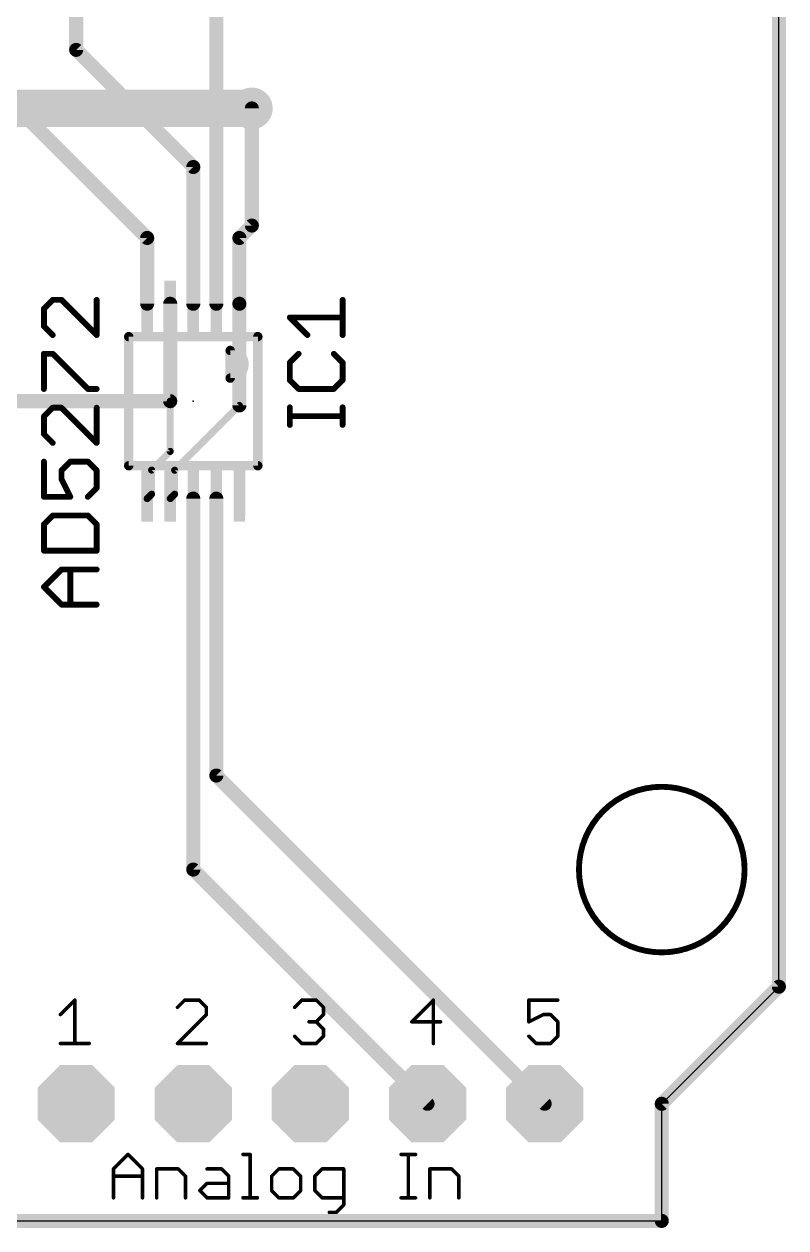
# Model space of a CAD drawing. Extents: x 3.7 to 72.5, y 3.7 to 57.3.
# Drawn here: x 56.02 to 72.54, y 3.66 to 29.77 of the extents above; entities that cross this region are included whole.
import ezdxf

# ---------------------------------------------------------------- set-up
doc = ezdxf.new("R2010")
doc.units = 0
for name, color, linetype in [('1', 14, 'CONTINUOUS'), ('16', 174, 'CONTINUOUS'), ('17', 94, 'CONTINUOUS'), ('18', 94, 'CONTINUOUS'), ('20', 178, 'CONTINUOUS'), ('21', 251, 'CONTINUOUS'), ('23', 178, 'CONTINUOUS'), ('25', 251, 'CONTINUOUS'), ('27', 251, 'CONTINUOUS'), ('51', 251, 'CONTINUOUS')]:
    doc.layers.add(name, color=color, linetype=linetype)

# ---------------------------------------------------------------- blocks, each defined once
blk = doc.blocks.new('RECT')
blk.add_solid([(-0.5, -0.5), (0.5, -0.5), (-0.5, 0.5), (0.5, 0.5)])
blk = doc.blocks.new('OCTAGONP')
at = {"const_width": 0.5}
blk.add_lwpolyline([(-0.25, -0.1036), (-0.25, 0.1036), (-0.1036, 0.25), (0.1036, 0.25), (0.25, 0.1036), (0.25, -0.1036), (0.1036, -0.25), (-0.1036, -0.25), (-0.25, -0.1036), (-0.25, 0.1036)], dxfattribs=at)
blk = doc.blocks.new('ROUNDV')
at = {"const_width": 0.5}
blk.add_lwpolyline([(0, -0.25, 1), (0, 0.25, 1), (0, -0.25)], format="xyb", dxfattribs=at)

msp = doc.modelspace()

# ---------------------------------------------------------------- linework, layer by layer
at = {"layer": '1'}
for points, const_width in [([(72.39, 41.91), (72.39, 8.89)], 0.1524), ([(57.15, 29.21), (57.15, 38.1039)], 0.3048), ([(60.19, 23.7031), (60.19, 36.0639)], 0.3048), ([(58.69, 25.13), (52.07, 31.75)], 0.3048), ([(59.69, 26.67), (57.15, 29.21)], 0.3048), ([(60.96, 25.4), (60.96, 27.94)], 0.3048), ([(59.69, 23.7031), (59.69, 26.67)], 0.3048), ([(60.69, 25.13), (60.96, 25.4)], 0.3048), ([(58.69, 23.7031), (58.69, 25.13)], 0.3048), ([(60.69, 23.7031), (60.69, 25.13)], 0.3048), ([(59.19, 23.7031), (59.19, 21.59)], 0.3048), ([(60.69, 21.497), (60.69, 23.7031)], 0.3048), ([(59.19, 21.59), (49.53, 21.59)], 0.3048), ([(59.19, 21.59), (59.19, 20.4999)], 0.1524), ([(59.2856, 20.0926), (60.69, 21.497)], 0.1524), ([(59.19, 20.4999), (58.7856, 20.0955)], 0.1524), ([(58.7856, 20.0955), (58.7856, 19.5725)], 0.1524), ([(59.2856, 19.5725), (59.2856, 20.0926)], 0.1524), ([(58.7856, 19.5725), (58.69, 19.4769)], 0.1524), ([(59.2856, 19.5725), (59.19, 19.4769)], 0.1524), ([(59.69, 11.43), (59.69, 19.4769)], 0.3048), ([(60.19, 13.47), (60.19, 19.4769)], 0.3048), ([(67.31, 6.35), (60.19, 13.47)], 0.3048), ([(64.77, 6.35), (59.69, 11.43)], 0.3048), ([(72.39, 8.89), (69.85, 6.35)], 0.1524), ([(69.85, 6.35), (69.85, 3.81)], 0.1524), ([(69.85, 3.81), (3.81, 3.81)], 0.1524)]:
    msp.add_lwpolyline(points, dxfattribs=dict(at, const_width=const_width))
for points, const_width in [([(57.2039, 29.2639, 1), (57.0961, 29.1561)], 0.1524), ([(57.0738, 29.21, 1), (57.2262, 29.21)], 0.1524), ([(61.0362, 27.94, 1), (60.8838, 27.94)], 0.1524), ([(59.7662, 26.67, 1), (59.6138, 26.67)], 0.1524), ([(59.6361, 26.6161, 1), (59.7439, 26.7239)], 0.1524), ([(60.8838, 25.4, 1), (61.0362, 25.4)], 0.1524), ([(61.0139, 25.3461, 1), (60.9061, 25.4539)], 0.1524), ([(58.7662, 25.13, 1), (58.6138, 25.13)], 0.1524), ([(58.6361, 25.0761, 1), (58.7439, 25.1839)], 0.1524), ([(60.7662, 25.13, 1), (60.6138, 25.13)], 0.1524), ([(60.6361, 25.1839, 1), (60.7439, 25.0761)], 0.1524), ([(58.6138, 23.7031, 1), (58.7662, 23.7031)], 0.1524), ([(59.2662, 23.7031, 1), (59.1138, 23.7031)], 0.1524), ([(59.6138, 23.7031, 1), (59.7662, 23.7031)], 0.1524), ([(60.1138, 23.7031, 1), (60.2662, 23.7031)], 0.1524), ([(60.7662, 23.7031, 1), (60.6138, 23.7031)], 0.1524), ([(60.6138, 23.7031, 1), (60.7662, 23.7031)], 0.1524), ([(59.19, 21.5138, 1), (59.19, 21.6662)], 0.1524), ([(59.1138, 21.59, 1), (59.2662, 21.59)], 0.1524), ([(59.2281, 21.59, 1), (59.1519, 21.59)], 0.0762), ([(60.6138, 21.497, 1), (60.7662, 21.497)], 0.1524), ([(60.7169, 21.4701, 1), (60.6631, 21.524)], 0.0762), ([(59.1519, 20.4999, 1), (59.2281, 20.4999)], 0.0762), ([(59.2169, 20.473, 1), (59.1631, 20.5269)], 0.0762), ([(58.8237, 20.0955, 1), (58.7475, 20.0955)], 0.0762), ([(58.7587, 20.1225, 1), (58.8125, 20.0686)], 0.0762), ([(59.3237, 20.0926, 1), (59.2475, 20.0926)], 0.0762), ([(59.2587, 20.1196, 1), (59.3125, 20.0657)], 0.0762), ([(58.7475, 19.5725, 1), (58.8237, 19.5725)], 0.0762), ([(58.8125, 19.5456, 1), (58.7587, 19.5994)], 0.0762), ([(59.2475, 19.5725, 1), (59.3237, 19.5725)], 0.0762), ([(59.3125, 19.5456, 1), (59.2587, 19.5994)], 0.0762), ([(59.7662, 19.4769, 1), (59.6138, 19.4769)], 0.1524), ([(60.2662, 19.4769, 1), (60.1138, 19.4769)], 0.1524), ([(58.6631, 19.5038, 1), (58.7169, 19.45)], 0.0762), ([(59.1631, 19.5038, 1), (59.2169, 19.45)], 0.0762), ([(60.2439, 13.5239, 1), (60.1361, 13.4161)], 0.1524), ([(60.1138, 13.47, 1), (60.2662, 13.47)], 0.1524), ([(59.7439, 11.4839, 1), (59.6361, 11.3761)], 0.1524), ([(59.6138, 11.43, 1), (59.7662, 11.43)], 0.1524), ([(72.3519, 8.89, 1), (72.4281, 8.89)], 0.0762), ([(72.4169, 8.8631, 1), (72.3631, 8.9169)], 0.0762), ([(64.7161, 6.2961, 1), (64.8239, 6.4039)], 0.1524), ([(67.2561, 6.2961, 1), (67.3639, 6.4039)], 0.1524), ([(69.8881, 6.35, 1), (69.8119, 6.35)], 0.0762), ([(69.8231, 6.3769, 1), (69.8769, 6.3231)], 0.0762), ([(69.8119, 3.81, 1), (69.8881, 3.81)], 0.0762), ([(69.85, 3.7719, 1), (69.85, 3.8481)], 0.0762)]:
    msp.add_lwpolyline(points, format="xyb", dxfattribs=dict(at, const_width=const_width))
at = {"layer": '16'}
for points, const_width in [([(72.39, 41.91), (72.39, 8.89)], 0.3048), ([(60.96, 27.94), (44.45, 27.94)], 0.8128), ([(72.39, 8.89), (69.85, 6.35)], 0.3048), ([(69.85, 6.35), (69.85, 3.81)], 0.3048), ([(69.85, 3.81), (3.81, 3.81)], 0.3048)]:
    msp.add_lwpolyline(points, dxfattribs=dict(at, const_width=const_width))
for points, const_width in [([(60.96, 27.7368, 1), (60.96, 28.1432)], 0.4064), ([(72.3138, 8.89, 1), (72.4662, 8.89)], 0.1524), ([(72.4439, 8.8361, 1), (72.3361, 8.9439)], 0.1524), ([(69.9262, 6.35, 1), (69.7738, 6.35)], 0.1524), ([(69.7961, 6.4039, 1), (69.9039, 6.2961)], 0.1524), ([(69.85, 3.7338, 1), (69.85, 3.8862)], 0.1524), ([(69.7738, 3.81, 1), (69.9262, 3.81)], 0.1524)]:
    msp.add_lwpolyline(points, format="xyb", dxfattribs=dict(at, const_width=const_width))
at = {"layer": '20'}
for p, q in [((72.39, 8.89), (72.39, 41.656)), ((69.85, 6.35), (72.39, 8.89)), ((69.85, 3.81), (69.85, 6.35)), ((3.81, 3.81), (69.85, 3.81))]:
    msp.add_line(p, q, dxfattribs=at)
at = {"layer": '21'}
for points, const_width in [([(58.29, 20.19), (58.29, 22.99)], 0.2032), ([(58.29, 22.99), (61.09, 22.99)], 0.2032), ([(61.09, 22.99), (61.09, 20.19)], 0.2032), ([(60.49, 22.09), (60.49, 22.69)], 0.2032), ([(61.09, 20.19), (58.29, 20.19)], 0.2032), ([(56.8071, 8.2852), (57.1206, 8.5987)], 0.0762), ([(57.1206, 8.5987), (57.1206, 7.6581)], 0.0762), ([(59.5039, 8.5987), (59.3471, 8.4419)], 0.0762), ([(59.8174, 8.5987), (59.5039, 8.5987)], 0.0762), ([(59.9742, 8.4419), (59.8174, 8.5987)], 0.0762), ([(61.8871, 8.4419), (62.0439, 8.5987)], 0.0762), ([(62.0439, 8.5987), (62.3574, 8.5987)], 0.0762), ([(62.3574, 8.5987), (62.5142, 8.4419)], 0.0762), ([(64.8974, 8.5987), (64.4271, 8.1284)], 0.0762), ([(64.8974, 7.6581), (64.8974, 8.5987)], 0.0762), ([(67.5942, 8.5987), (66.9671, 8.5987)], 0.0762), ([(66.9671, 8.5987), (66.9671, 8.1284)], 0.0762), ([(59.9742, 8.2852), (59.9742, 8.4419)], 0.0762), ([(62.5142, 8.4419), (62.5142, 8.2852)], 0.0762), ([(59.3471, 7.6581), (59.9742, 8.2852)], 0.0762), ([(62.3574, 8.1284), (62.2006, 8.1284)], 0.0762), ([(62.5142, 8.2852), (62.3574, 8.1284)], 0.0762), ([(62.3574, 8.1284), (62.5142, 7.9716)], 0.0762), ([(64.4271, 8.1284), (65.0542, 8.1284)], 0.0762), ([(66.9671, 8.1284), (67.2806, 8.2852)], 0.0762), ([(67.2806, 8.2852), (67.4374, 8.2852)], 0.0762), ([(67.4374, 8.2852), (67.5942, 8.1284)], 0.0762), ([(67.5942, 8.1284), (67.5942, 7.8149)], 0.0762), ([(62.0439, 7.6581), (61.8871, 7.8149)], 0.0762), ([(62.5142, 7.8149), (62.3574, 7.6581)], 0.0762), ([(62.5142, 7.9716), (62.5142, 7.8149)], 0.0762), ([(67.1239, 7.6581), (66.9671, 7.8149)], 0.0762), ([(67.5942, 7.8149), (67.4374, 7.6581)], 0.0762), ([(56.8071, 7.6581), (57.4342, 7.6581)], 0.0762), ([(59.9742, 7.6581), (59.3471, 7.6581)], 0.0762), ([(62.3574, 7.6581), (62.0439, 7.6581)], 0.0762), ([(67.4374, 7.6581), (67.1239, 7.6581)], 0.0762), ([(57.9602, 4.9375), (58.2737, 5.251)], 0.0762), ([(58.2737, 5.251), (58.5873, 4.9375)], 0.0762), ([(60.7668, 5.251), (60.9235, 5.251)], 0.0762), ([(60.9235, 5.251), (60.9235, 4.3104)], 0.0762), ([(64.197, 5.251), (64.5105, 5.251)], 0.0762), ([(64.3538, 4.3104), (64.3538, 5.251)], 0.0762), ([(57.9602, 4.3104), (57.9602, 4.9375)], 0.0762), ([(58.5873, 4.9375), (58.5873, 4.3104)], 0.0762), ([(58.8957, 4.3104), (58.8957, 4.9375)], 0.0762), ([(58.8957, 4.9375), (59.366, 4.9375)], 0.0762), ([(59.366, 4.9375), (59.5228, 4.7807)], 0.0762), ([(59.988, 4.9375), (60.3015, 4.9375)], 0.0762), ([(60.3015, 4.9375), (60.4583, 4.7807)], 0.0762), ([(61.5472, 4.9375), (61.3904, 4.7807)], 0.0762), ([(61.8607, 4.9375), (61.5472, 4.9375)], 0.0762), ([(62.0175, 4.7807), (61.8607, 4.9375)], 0.0762), ([(62.4827, 4.9375), (62.326, 4.7807)], 0.0762), ([(62.953, 4.9375), (62.4827, 4.9375)], 0.0762), ([(62.953, 4.1536), (62.953, 4.9375)], 0.0762), ([(64.8207, 4.3104), (64.8207, 4.9375)], 0.0762), ([(64.8207, 4.9375), (65.291, 4.9375)], 0.0762), ([(65.291, 4.9375), (65.4477, 4.7807)], 0.0762), ([(57.9602, 4.7807), (58.5873, 4.7807)], 0.0762), ([(59.5228, 4.7807), (59.5228, 4.3104)], 0.0762), ([(60.4583, 4.7807), (60.4583, 4.3104)], 0.0762), ([(61.3904, 4.7807), (61.3904, 4.4672)], 0.0762), ([(62.0175, 4.4672), (62.0175, 4.7807)], 0.0762), ([(62.326, 4.7807), (62.326, 4.4672)], 0.0762), ([(65.4477, 4.7807), (65.4477, 4.3104)], 0.0762), ([(59.8312, 4.4672), (59.988, 4.6239)], 0.0762), ([(59.988, 4.3104), (59.8312, 4.4672)], 0.0762), ([(59.988, 4.6239), (60.4583, 4.6239)], 0.0762), ([(61.3904, 4.4672), (61.5472, 4.3104)], 0.0762), ([(61.8607, 4.3104), (62.0175, 4.4672)], 0.0762), ([(62.326, 4.4672), (62.4827, 4.3104)], 0.0762), ([(60.4583, 4.3104), (59.988, 4.3104)], 0.0762), ([(60.7668, 4.3104), (61.0803, 4.3104)], 0.0762), ([(61.5472, 4.3104), (61.8607, 4.3104)], 0.0762), ([(62.4827, 4.3104), (62.953, 4.3104)], 0.0762), ([(62.7963, 3.9969), (62.953, 4.1536)], 0.0762), ([(64.197, 4.3104), (64.5105, 4.3104)], 0.0762), ([(62.6395, 3.9969), (62.7963, 3.9969)], 0.0762)]:
    msp.add_lwpolyline(points, dxfattribs=dict(at, const_width=const_width))
for points, const_width in [([(58.3408, 22.99, 1), (58.2392, 22.99)], 0.1016), ([(58.29, 23.0408, 1), (58.29, 22.9392)], 0.1016), ([(61.1408, 22.99, 1), (61.0392, 22.99)], 0.1016), ([(61.09, 22.9392, 1), (61.09, 23.0408)], 0.1016), ([(60.49, 22.09, 1), (60.49, 22.69)], 0.2032), ([(60.49, 22.7408, 1), (60.49, 22.6392)], 0.1016), ([(60.5408, 22.69, 1), (60.4392, 22.69)], 0.1016), ([(60.49, 22.1408, 1), (60.49, 22.0392)], 0.1016), ([(60.4392, 22.09, 1), (60.5408, 22.09)], 0.1016), ([(58.29, 20.2408, 1), (58.29, 20.1392)], 0.1016), ([(58.2392, 20.19, 1), (58.3408, 20.19)], 0.1016), ([(61.0392, 20.19, 1), (61.1408, 20.19)], 0.1016), ([(61.09, 20.1392, 1), (61.09, 20.2408)], 0.1016), ([(57.1397, 8.5987, 1), (57.1016, 8.5987)], 0.0381), ([(57.1341, 8.5852, 1), (57.1072, 8.6122)], 0.0381), ([(59.5039, 8.6178, 1), (59.5039, 8.5797)], 0.0381), ([(59.5173, 8.5852, 1), (59.4904, 8.6122)], 0.0381), ([(59.8309, 8.6122, 1), (59.8039, 8.5852)], 0.0381), ([(59.8174, 8.5797, 1), (59.8174, 8.6178)], 0.0381), ([(62.0439, 8.6178, 1), (62.0439, 8.5797)], 0.0381), ([(62.0573, 8.5852, 1), (62.0304, 8.6122)], 0.0381), ([(62.3709, 8.6122, 1), (62.3439, 8.5852)], 0.0381), ([(62.3574, 8.5797, 1), (62.3574, 8.6178)], 0.0381), ([(64.9164, 8.5987, 1), (64.8784, 8.5987)], 0.0381), ([(64.9109, 8.5852, 1), (64.8839, 8.6122)], 0.0381), ([(66.9671, 8.6178, 1), (66.9671, 8.5797)], 0.0381), ([(66.9861, 8.5987, 1), (66.9481, 8.5987)], 0.0381), ([(67.5942, 8.5797, 1), (67.5942, 8.6178)], 0.0381), ([(59.3336, 8.4554, 1), (59.3606, 8.4285)], 0.0381), ([(59.9932, 8.4419, 1), (59.9551, 8.4419)], 0.0381), ([(59.9607, 8.4285, 1), (59.9876, 8.4554)], 0.0381), ([(61.8736, 8.4554, 1), (61.9006, 8.4285)], 0.0381), ([(62.5332, 8.4419, 1), (62.4951, 8.4419)], 0.0381), ([(62.5007, 8.4285, 1), (62.5276, 8.4554)], 0.0381), ([(56.7936, 8.2986, 1), (56.8206, 8.2717)], 0.0381), ([(59.9551, 8.2852, 1), (59.9932, 8.2852)], 0.0381), ([(59.9876, 8.2717, 1), (59.9607, 8.2986)], 0.0381), ([(62.2006, 8.1475, 1), (62.2006, 8.1094)], 0.0381), ([(62.3709, 8.1419, 1), (62.3439, 8.1149)], 0.0381), ([(62.3439, 8.1419, 1), (62.3709, 8.1149)], 0.0381), ([(62.3574, 8.1094, 1), (62.3574, 8.1475)], 0.0381), ([(62.4951, 8.2852, 1), (62.5332, 8.2852)], 0.0381), ([(62.5276, 8.2717, 1), (62.5007, 8.2986)], 0.0381), ([(64.4271, 8.1475, 1), (64.4271, 8.1094)], 0.0381), ([(64.4136, 8.1419, 1), (64.4406, 8.1149)], 0.0381), ([(65.0542, 8.1094, 1), (65.0542, 8.1475)], 0.0381), ([(66.9586, 8.1454, 1), (66.9756, 8.1114)], 0.0381), ([(66.9481, 8.1284, 1), (66.9861, 8.1284)], 0.0381), ([(67.2806, 8.3042, 1), (67.2806, 8.2661)], 0.0381), ([(67.2892, 8.2681, 1), (67.2721, 8.3022)], 0.0381), ([(67.4509, 8.2986, 1), (67.4239, 8.2717)], 0.0381), ([(67.4374, 8.2661, 1), (67.4374, 8.3042)], 0.0381), ([(67.6132, 8.1284, 1), (67.5751, 8.1284)], 0.0381), ([(67.5807, 8.1149, 1), (67.6076, 8.1419)], 0.0381), ([(61.9006, 7.8283, 1), (61.8736, 7.8014)], 0.0381), ([(62.5332, 7.9716, 1), (62.4951, 7.9716)], 0.0381), ([(62.4951, 7.8149, 1), (62.5332, 7.8149)], 0.0381), ([(62.5007, 7.9582, 1), (62.5276, 7.9851)], 0.0381), ([(62.5276, 7.8014, 1), (62.5007, 7.8283)], 0.0381), ([(66.9806, 7.8283, 1), (66.9536, 7.8014)], 0.0381), ([(67.5751, 7.8149, 1), (67.6132, 7.8149)], 0.0381), ([(67.6076, 7.8014, 1), (67.5807, 7.8283)], 0.0381), ([(56.8071, 7.6772, 1), (56.8071, 7.6391)], 0.0381), ([(57.1016, 7.6581, 1), (57.1397, 7.6581)], 0.0381), ([(57.4342, 7.6391, 1), (57.4342, 7.6772)], 0.0381), ([(59.3471, 7.6772, 1), (59.3471, 7.6391)], 0.0381), ([(59.3336, 7.6716, 1), (59.3606, 7.6446)], 0.0381), ([(59.9742, 7.6391, 1), (59.9742, 7.6772)], 0.0381), ([(62.0439, 7.6772, 1), (62.0439, 7.6391)], 0.0381), ([(62.0304, 7.6446, 1), (62.0573, 7.6716)], 0.0381), ([(62.3439, 7.6716, 1), (62.3709, 7.6446)], 0.0381), ([(62.3574, 7.6391, 1), (62.3574, 7.6772)], 0.0381), ([(64.8784, 7.6581, 1), (64.9164, 7.6581)], 0.0381), ([(67.1239, 7.6772, 1), (67.1239, 7.6391)], 0.0381), ([(67.1104, 7.6446, 1), (67.1373, 7.6716)], 0.0381), ([(67.4239, 7.6716, 1), (67.4509, 7.6446)], 0.0381), ([(67.4374, 7.6391, 1), (67.4374, 7.6772)], 0.0381), ([(58.2872, 5.2645, 1), (58.2603, 5.2375)], 0.0381), ([(58.2872, 5.2375, 1), (58.2603, 5.2645)], 0.0381), ([(60.7668, 5.2701, 1), (60.7668, 5.232)], 0.0381), ([(60.9426, 5.251, 1), (60.9045, 5.251)], 0.0381), ([(60.9235, 5.232, 1), (60.9235, 5.2701)], 0.0381), ([(64.197, 5.2701, 1), (64.197, 5.232)], 0.0381), ([(64.3728, 5.251, 1), (64.3347, 5.251)], 0.0381), ([(64.5105, 5.232, 1), (64.5105, 5.2701)], 0.0381), ([(57.9467, 4.9509, 1), (57.9737, 4.924)], 0.0381), ([(57.9793, 4.9375, 1), (57.9412, 4.9375)], 0.0381), ([(58.6063, 4.9375, 1), (58.5682, 4.9375)], 0.0381), ([(58.5738, 4.924, 1), (58.6007, 4.9509)], 0.0381), ([(58.9148, 4.9375, 1), (58.8767, 4.9375)], 0.0381), ([(58.8957, 4.9565, 1), (58.8957, 4.9184)], 0.0381), ([(59.3795, 4.9509, 1), (59.3525, 4.924)], 0.0381), ([(59.366, 4.9184, 1), (59.366, 4.9565)], 0.0381), ([(59.988, 4.9565, 1), (59.988, 4.9184)], 0.0381), ([(60.315, 4.9509, 1), (60.2881, 4.924)], 0.0381), ([(60.3015, 4.9184, 1), (60.3015, 4.9565)], 0.0381), ([(61.5472, 4.9565, 1), (61.5472, 4.9184)], 0.0381), ([(61.5607, 4.924, 1), (61.5337, 4.9509)], 0.0381), ([(61.8742, 4.9509, 1), (61.8473, 4.924)], 0.0381), ([(61.8607, 4.9184, 1), (61.8607, 4.9565)], 0.0381), ([(62.4827, 4.9565, 1), (62.4827, 4.9184)], 0.0381), ([(62.4962, 4.924, 1), (62.4692, 4.9509)], 0.0381), ([(62.9721, 4.9375, 1), (62.934, 4.9375)], 0.0381), ([(62.953, 4.9184, 1), (62.953, 4.9565)], 0.0381), ([(64.8397, 4.9375, 1), (64.8016, 4.9375)], 0.0381), ([(64.8207, 4.9565, 1), (64.8207, 4.9184)], 0.0381), ([(65.3044, 4.9509, 1), (65.2775, 4.924)], 0.0381), ([(65.291, 4.9184, 1), (65.291, 4.9565)], 0.0381), ([(57.9602, 4.7998, 1), (57.9602, 4.7617)], 0.0381), ([(58.5873, 4.7617, 1), (58.5873, 4.7998)], 0.0381), ([(59.5418, 4.7807, 1), (59.5037, 4.7807)], 0.0381), ([(59.5093, 4.7672, 1), (59.5363, 4.7942)], 0.0381), ([(60.4774, 4.7807, 1), (60.4393, 4.7807)], 0.0381), ([(60.4448, 4.7672, 1), (60.4718, 4.7942)], 0.0381), ([(61.377, 4.7942, 1), (61.4039, 4.7672)], 0.0381), ([(61.4095, 4.7807, 1), (61.3714, 4.7807)], 0.0381), ([(62.0366, 4.7807, 1), (61.9985, 4.7807)], 0.0381), ([(62.004, 4.7672, 1), (62.031, 4.7942)], 0.0381), ([(62.345, 4.7807, 1), (62.3069, 4.7807)], 0.0381), ([(62.3125, 4.7942, 1), (62.3394, 4.7672)], 0.0381), ([(65.4668, 4.7807, 1), (65.4287, 4.7807)], 0.0381), ([(65.4343, 4.7672, 1), (65.4612, 4.7942)], 0.0381), ([(59.8447, 4.4806, 1), (59.8178, 4.4537)], 0.0381), ([(59.8178, 4.4806, 1), (59.8447, 4.4537)], 0.0381), ([(59.988, 4.643, 1), (59.988, 4.6049)], 0.0381), ([(60.0015, 4.6105, 1), (59.9745, 4.6374)], 0.0381), ([(60.4583, 4.6049, 1), (60.4583, 4.643)], 0.0381), ([(61.4039, 4.4806, 1), (61.377, 4.4537)], 0.0381), ([(61.3714, 4.4672, 1), (61.4095, 4.4672)], 0.0381), ([(61.9985, 4.4672, 1), (62.0366, 4.4672)], 0.0381), ([(62.031, 4.4537, 1), (62.004, 4.4806)], 0.0381), ([(62.3069, 4.4672, 1), (62.345, 4.4672)], 0.0381), ([(62.3394, 4.4806, 1), (62.3125, 4.4537)], 0.0381), ([(57.9412, 4.3104, 1), (57.9793, 4.3104)], 0.0381), ([(58.5682, 4.3104, 1), (58.6063, 4.3104)], 0.0381), ([(58.8767, 4.3104, 1), (58.9148, 4.3104)], 0.0381), ([(59.5037, 4.3104, 1), (59.5418, 4.3104)], 0.0381), ([(59.988, 4.3295, 1), (59.988, 4.2914)], 0.0381), ([(59.9745, 4.2969, 1), (60.0015, 4.3239)], 0.0381), ([(60.4393, 4.3104, 1), (60.4774, 4.3104)], 0.0381), ([(60.4583, 4.2914, 1), (60.4583, 4.3295)], 0.0381), ([(60.7668, 4.3295, 1), (60.7668, 4.2914)], 0.0381), ([(60.9045, 4.3104, 1), (60.9426, 4.3104)], 0.0381), ([(61.0803, 4.2914, 1), (61.0803, 4.3295)], 0.0381), ([(61.5472, 4.3295, 1), (61.5472, 4.2914)], 0.0381), ([(61.5337, 4.2969, 1), (61.5607, 4.3239)], 0.0381), ([(61.8473, 4.3239, 1), (61.8742, 4.2969)], 0.0381), ([(61.8607, 4.2914, 1), (61.8607, 4.3295)], 0.0381), ([(62.4827, 4.3295, 1), (62.4827, 4.2914)], 0.0381), ([(62.4692, 4.2969, 1), (62.4962, 4.3239)], 0.0381), ([(62.9665, 4.1402, 1), (62.9396, 4.1671)], 0.0381), ([(62.953, 4.2914, 1), (62.953, 4.3295)], 0.0381), ([(64.197, 4.3295, 1), (64.197, 4.2914)], 0.0381), ([(64.3347, 4.3104, 1), (64.3728, 4.3104)], 0.0381), ([(64.5105, 4.2914, 1), (64.5105, 4.3295)], 0.0381), ([(64.8016, 4.3104, 1), (64.8397, 4.3104)], 0.0381), ([(65.4287, 4.3104, 1), (65.4668, 4.3104)], 0.0381), ([(62.6395, 4.0159, 1), (62.6395, 3.9778)], 0.0381), ([(62.7828, 4.0103, 1), (62.8097, 3.9834)], 0.0381), ([(62.7963, 3.9778, 1), (62.7963, 4.0159)], 0.0381), ([(62.934, 4.1536, 1), (62.9721, 4.1536)], 0.0381)]:
    msp.add_lwpolyline(points, format="xyb", dxfattribs=dict(at, const_width=const_width))
at = {"layer": '23'}
msp.add_point((59.69, 21.59), dxfattribs=at)
at = {"layer": '25', "const_width": 0.127}
for points in [[(62.9285, 23.0241), (62.9285, 23.7867)], [(62.1659, 23.0241), (61.7845, 23.4054)], [(61.7845, 23.4054), (62.9285, 23.4054)], [(61.9752, 22.6174), (61.7845, 22.4267)], [(61.7845, 22.4267), (61.7845, 22.0454)], [(62.9285, 22.4267), (62.7378, 22.6174)], [(62.9285, 22.0454), (62.9285, 22.4267)], [(61.7845, 22.0454), (61.9752, 21.8547)], [(62.7378, 21.8547), (62.9285, 22.0454)], [(61.9752, 21.8547), (62.7378, 21.8547)], [(61.7845, 21.0751), (61.7845, 21.4564)], [(62.9285, 21.0751), (62.9285, 21.4564)], [(62.9285, 21.2658), (61.7845, 21.2658)]]:
    msp.add_lwpolyline(points, dxfattribs=at)
at = {"layer": '25', "const_width": 0.0635}
for points in [[(62.9603, 23.7867, 1), (62.8967, 23.7867)], [(61.7845, 23.4372, 1), (61.7845, 23.3737)], [(61.807, 23.4279, 1), (61.7621, 23.383)], [(62.9285, 23.3737, 1), (62.9285, 23.4372)], [(62.1434, 23.0016, 1), (62.1883, 23.0465)], [(62.8967, 23.0241, 1), (62.9603, 23.0241)], [(61.8163, 22.4267, 1), (61.7528, 22.4267)], [(61.7621, 22.4491, 1), (61.807, 22.4042)], [(61.9976, 22.5949, 1), (61.9527, 22.6398)], [(62.7603, 22.6398, 1), (62.7154, 22.5949)], [(62.9603, 22.4267, 1), (62.8967, 22.4267)], [(62.906, 22.4042, 1), (62.951, 22.4491)], [(61.7528, 22.0454, 1), (61.8163, 22.0454)], [(61.807, 22.0678, 1), (61.7621, 22.0229)], [(62.8967, 22.0454, 1), (62.9603, 22.0454)], [(62.951, 22.0229, 1), (62.906, 22.0678)], [(61.9752, 21.8864, 1), (61.9752, 21.823)], [(61.9527, 21.8322, 1), (61.9976, 21.8772)], [(62.7154, 21.8772, 1), (62.7603, 21.8322)], [(62.7378, 21.823, 1), (62.7378, 21.8864)], [(61.8163, 21.4564, 1), (61.7528, 21.4564)], [(62.9603, 21.4564, 1), (62.8967, 21.4564)], [(61.7845, 21.2975, 1), (61.7845, 21.234)], [(62.9285, 21.234, 1), (62.9285, 21.2975)], [(61.7528, 21.0751, 1), (61.8163, 21.0751)], [(62.8967, 21.0751, 1), (62.9603, 21.0751)]]:
    msp.add_lwpolyline(points, format="xyb", dxfattribs=at)
at = {"layer": '27', "const_width": 0.127}
for points in [[(56.6412, 23.7867), (56.4505, 23.5961)], [(56.8319, 23.7867), (56.6412, 23.7867)], [(57.5945, 23.0241), (56.8319, 23.7867)], [(57.5945, 23.7867), (57.5945, 23.0241)], [(56.4505, 23.5961), (56.4505, 23.2148)], [(56.4505, 23.2148), (56.6412, 23.0241)], [(56.4505, 21.8547), (56.4505, 22.6173)], [(56.4505, 22.6173), (56.6412, 22.6173)], [(56.6412, 22.6173), (57.4038, 21.8547)], [(57.4038, 21.8547), (57.5945, 21.8547)], [(56.6412, 21.4479), (56.4505, 21.2573)], [(56.8319, 21.4479), (56.6412, 21.4479)], [(57.5945, 20.6853), (56.8319, 21.4479)], [(57.5945, 21.4479), (57.5945, 20.6853)], [(56.4505, 21.2573), (56.4505, 20.876)], [(56.4505, 20.876), (56.6412, 20.6853)], [(56.4505, 20.2785), (56.4505, 19.5159)], [(56.8319, 20.0879), (57.0225, 20.2785)], [(56.8319, 19.8972), (56.8319, 20.0879)], [(57.0225, 20.2785), (57.4038, 20.2785)], [(57.4038, 20.2785), (57.5945, 20.0879)], [(57.5945, 20.0879), (57.5945, 19.7066)], [(57.0225, 19.5159), (56.8319, 19.8972)], [(57.5945, 19.7066), (57.4038, 19.5159)], [(56.4505, 19.5159), (57.0225, 19.5159)], [(56.6412, 19.1091), (56.4505, 18.9185)], [(57.4038, 19.1091), (56.6412, 19.1091)], [(57.5945, 18.9185), (57.4038, 19.1091)], [(56.4505, 18.9185), (56.4505, 18.3465)], [(57.5945, 18.3465), (57.5945, 18.9185)], [(56.4505, 18.3465), (57.5945, 18.3465)], [(56.4505, 17.5584), (56.8319, 17.9398)], [(56.8319, 17.9398), (57.5945, 17.9398)], [(57.0225, 17.1771), (57.0225, 17.9398)], [(56.8319, 17.1771), (56.4505, 17.5584)], [(57.5945, 17.1771), (56.8319, 17.1771)]]:
    msp.add_lwpolyline(points, dxfattribs=at)
at = {"layer": '27', "const_width": 0.0635}
for points in [[(56.6412, 23.8185, 1), (56.6412, 23.755)], [(56.6636, 23.7643, 1), (56.6187, 23.8092)], [(56.8543, 23.8092, 1), (56.8094, 23.7643)], [(56.8319, 23.755, 1), (56.8319, 23.8185)], [(57.6263, 23.7867, 1), (57.5628, 23.7867)], [(56.4823, 23.5961, 1), (56.4188, 23.5961)], [(56.4281, 23.6185, 1), (56.473, 23.5736)], [(56.4188, 23.2148, 1), (56.4823, 23.2148)], [(56.473, 23.2372, 1), (56.4281, 23.1923)], [(56.6187, 23.0016, 1), (56.6636, 23.0465)], [(57.5628, 23.0241, 1), (57.6263, 23.0241)], [(57.572, 23.0016, 1), (57.617, 23.0465)], [(56.4505, 22.6491, 1), (56.4505, 22.5856)], [(56.4823, 22.6173, 1), (56.4188, 22.6173)], [(56.6636, 22.6398, 1), (56.6187, 22.5949)], [(56.6412, 22.5856, 1), (56.6412, 22.6491)], [(56.4188, 21.8547, 1), (56.4823, 21.8547)], [(57.4038, 21.8864, 1), (57.4038, 21.8229)], [(57.3814, 21.8322, 1), (57.4263, 21.8771)], [(57.5945, 21.8229, 1), (57.5945, 21.8864)], [(56.6412, 21.4797, 1), (56.6412, 21.4162)], [(56.6636, 21.4255, 1), (56.6187, 21.4704)], [(56.8543, 21.4704, 1), (56.8094, 21.4255)], [(56.8319, 21.4162, 1), (56.8319, 21.4797)], [(57.6263, 21.4479, 1), (57.5628, 21.4479)], [(56.4823, 21.2573, 1), (56.4188, 21.2573)], [(56.4281, 21.2797, 1), (56.473, 21.2348)], [(56.4188, 20.876, 1), (56.4823, 20.876)], [(56.473, 20.8984, 1), (56.4281, 20.8535)], [(56.6187, 20.6628, 1), (56.6636, 20.7077)], [(57.5628, 20.6853, 1), (57.6263, 20.6853)], [(57.572, 20.6628, 1), (57.617, 20.7077)], [(56.4823, 20.2785, 1), (56.4188, 20.2785)], [(56.8636, 20.0879, 1), (56.8001, 20.0879)], [(56.8094, 20.1103, 1), (56.8543, 20.0654)], [(57.0225, 20.3103, 1), (57.0225, 20.2468)], [(57.045, 20.2561, 1), (57.0001, 20.301)], [(57.4263, 20.301, 1), (57.3814, 20.2561)], [(57.4038, 20.2468, 1), (57.4038, 20.3103)], [(57.6263, 20.0879, 1), (57.5628, 20.0879)], [(57.572, 20.0654, 1), (57.617, 20.1103)], [(56.8001, 19.8972, 1), (56.8636, 19.8972)], [(56.8602, 19.9114, 1), (56.8035, 19.883)], [(57.5628, 19.7066, 1), (57.6263, 19.7066)], [(57.617, 19.6841, 1), (57.572, 19.729)], [(56.4505, 19.5476, 1), (56.4505, 19.4841)], [(56.4188, 19.5159, 1), (56.4823, 19.5159)], [(56.9941, 19.5017, 1), (57.0509, 19.5301)], [(57.0225, 19.4841, 1), (57.0225, 19.5476)], [(57.3814, 19.5383, 1), (57.4263, 19.4934)], [(56.6412, 19.1409, 1), (56.6412, 19.0774)], [(56.6636, 19.0867, 1), (56.6187, 19.1316)], [(57.4263, 19.1316, 1), (57.3814, 19.0867)], [(57.4038, 19.0774, 1), (57.4038, 19.1409)], [(56.4823, 18.9185, 1), (56.4188, 18.9185)], [(56.4281, 18.9409, 1), (56.473, 18.896)], [(57.6263, 18.9185, 1), (57.5628, 18.9185)], [(57.572, 18.896, 1), (57.617, 18.9409)], [(56.4505, 18.3783, 1), (56.4505, 18.3148)], [(56.4188, 18.3465, 1), (56.4823, 18.3465)], [(57.5628, 18.3465, 1), (57.6263, 18.3465)], [(57.5945, 18.3148, 1), (57.5945, 18.3783)], [(56.8319, 17.9715, 1), (56.8319, 17.908)], [(56.8543, 17.9173, 1), (56.8094, 17.9622)], [(57.0543, 17.9398, 1), (56.9908, 17.9398)], [(57.5945, 17.908, 1), (57.5945, 17.9715)], [(56.473, 17.5809, 1), (56.4281, 17.536)], [(56.4281, 17.5809, 1), (56.473, 17.536)], [(56.8319, 17.2089, 1), (56.8319, 17.1454)], [(57.5945, 17.1454, 1), (57.5945, 17.2089)], [(56.8094, 17.1547, 1), (56.8543, 17.1996)], [(56.9908, 17.1771, 1), (57.0543, 17.1771)]]:
    msp.add_lwpolyline(points, format="xyb", dxfattribs=at)
at = {"layer": '51', "const_width": 0.127}
msp.add_lwpolyline([(69.85, 9.634, 1), (69.85, 13.226, 1), (69.85, 9.634)], format="xyb", dxfattribs=at)

# ---------------------------------------------------------------- block references
at = {"layer": '1', "xscale": 0.25, "rotation": 180}
for p in [(58.69, 23.7031), (59.19, 23.7031), (59.69, 23.7031), (60.19, 23.7031), (60.69, 23.7031)]:
    msp.add_blockref('RECT', p, dxfattribs=at)
at = {"layer": '1', "xscale": 0.25}
for p in [(58.69, 19.4769), (59.19, 19.4769), (59.69, 19.4769), (60.19, 19.4769), (60.69, 19.4769)]:
    msp.add_blockref('RECT', p, dxfattribs=at)
at = {"layer": '17', "xscale": 1.6764, "yscale": 1.6764}
for p in [(57.15, 6.35), (57.15, 6.35), (59.69, 6.35), (59.69, 6.35), (62.23, 6.35), (62.23, 6.35), (64.77, 6.35), (64.77, 6.35), (67.31, 6.35), (67.31, 6.35)]:
    msp.add_blockref('OCTAGONP', p, dxfattribs=at)
at = {"layer": '18', "xscale": 0.9048, "yscale": 0.9048}
msp.add_blockref('ROUNDV', (60.96, 27.94), dxfattribs=at)
msp.add_blockref('ROUNDV', (60.96, 27.94), dxfattribs=at)
at = {"layer": '51', "xscale": 0.25, "rotation": 180}
for p in [(58.6894, 23.59), (59.1894, 23.59), (59.6894, 23.59), (60.1894, 23.59), (60.6894, 23.59)]:
    msp.add_blockref('RECT', p, dxfattribs=at)
at = {"layer": '51', "xscale": 0.25}
for p in [(58.6906, 19.59), (59.1906, 19.59), (59.6906, 19.59), (60.1906, 19.59), (60.6906, 19.59)]:
    msp.add_blockref('RECT', p, dxfattribs=at)

doc.saveas('drawing.dxf')
